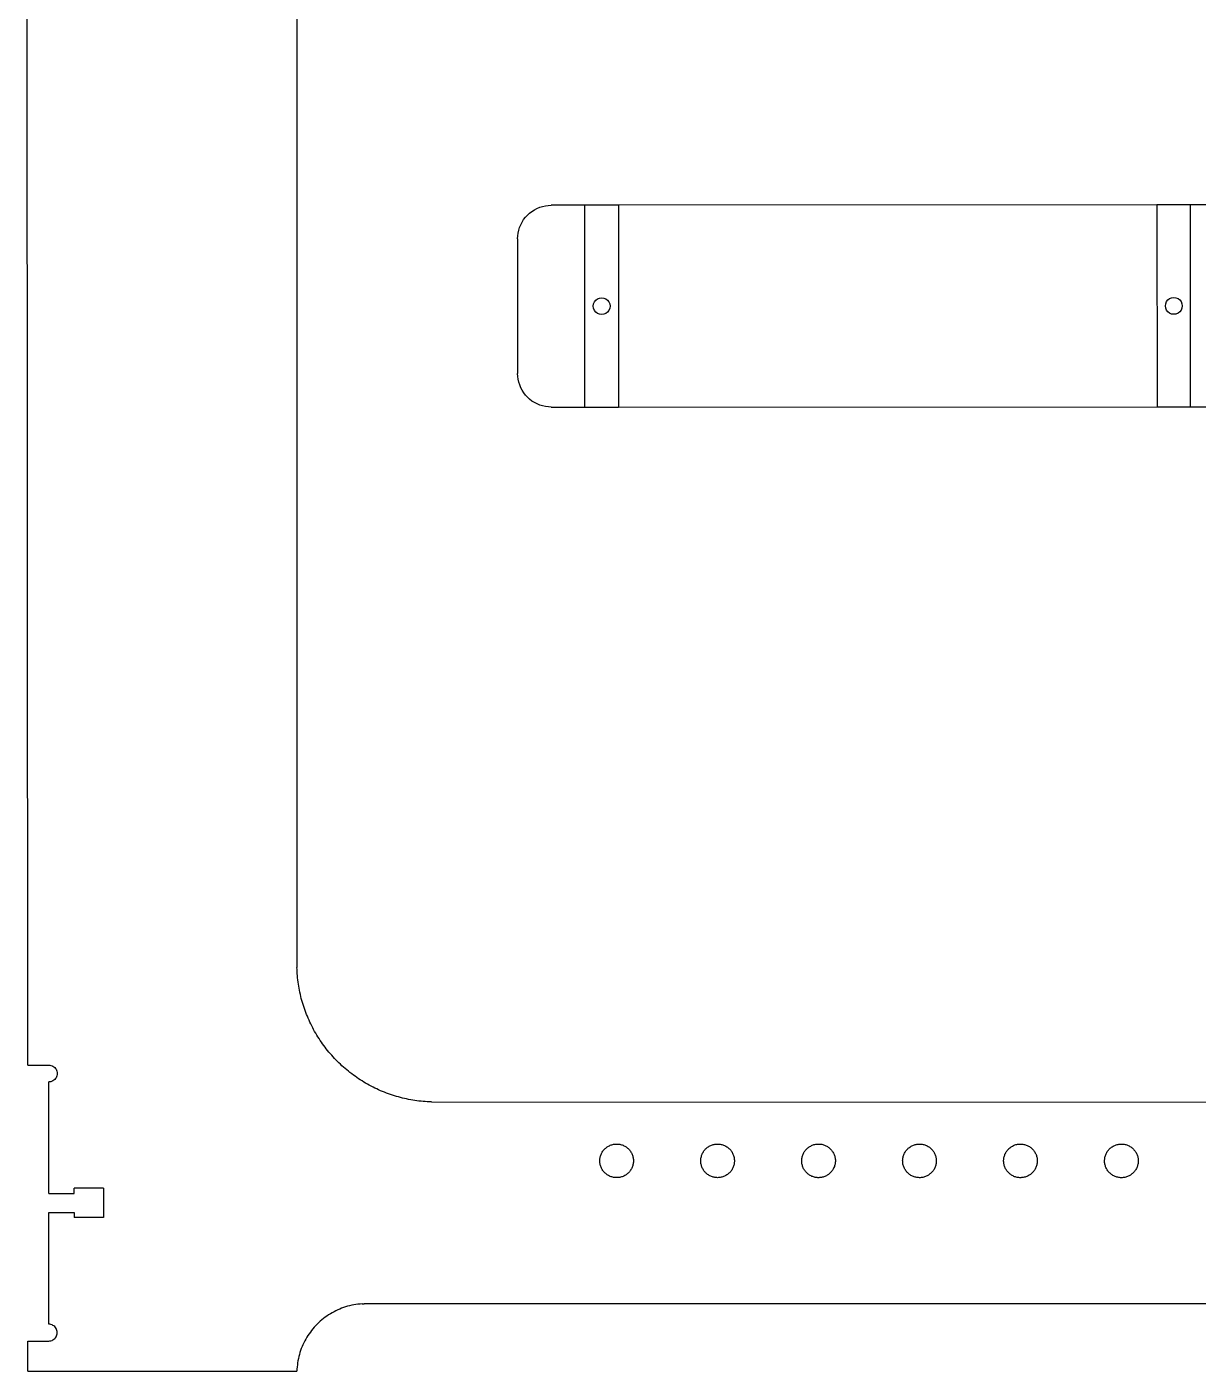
# Model space of a CAD drawing. Extents: x -73 to 73, y -45 to 45.
# Drawn here: x 3.27 to 20.67, y -44.81 to -24.83 of the extents above; entities that cross this region are included whole.
import ezdxf

# ---------------------------------------------------------------- set-up
doc = ezdxf.new("R2010")
doc.units = 0
doc.header["$MEASUREMENT"] = 0
doc.layers.get('0').update_dxf_attribs({"linetype": 'CONTINUOUS'})

msp = doc.modelspace()

# ---------------------------------------------------------------- linework, layer by layer
for p, q in [((7.284, -6.81), (7.281, -38.81)), ((3.282, -40.263), (3.27, -8.608)), ((10.773, -27.576), (10.81, -27.552)), ((10.81, -27.552), (10.848, -27.532)), ((10.848, -27.532), (10.889, -27.515)), ((10.889, -27.515), (10.93, -27.502)), ((10.93, -27.502), (10.973, -27.493)), ((10.973, -27.493), (11.016, -27.487)), ((11.016, -27.487), (11.06, -27.485)), ((11.559, -27.485), (11.06, -27.485)), ((11.56, -30.485), (11.559, -27.485)), ((12.059, -27.485), (11.559, -27.485)), ((20.059, -27.481), (12.059, -27.485)), ((12.059, -27.485), (12.06, -30.485)), ((20.059, -27.481), (20.06, -30.481)), ((20.559, -27.481), (20.059, -27.481)), ((28.559, -27.477), (20.559, -27.481)), ((20.56, -30.481), (20.559, -27.481)), ((10.606, -27.774), (10.627, -27.735)), ((10.627, -27.735), (10.65, -27.698)), ((10.65, -27.698), (10.677, -27.664)), ((10.677, -27.664), (10.706, -27.632)), ((10.706, -27.632), (10.738, -27.602)), ((10.738, -27.602), (10.773, -27.576)), ((10.56, -27.985), (10.562, -27.942)), ((10.562, -27.942), (10.567, -27.898)), ((10.567, -27.898), (10.577, -27.856)), ((10.577, -27.856), (10.59, -27.814)), ((10.59, -27.814), (10.606, -27.774)), ((10.56, -27.985), (10.561, -29.985)), ((11.684, -28.985), (11.689, -28.952)), ((11.689, -28.952), (11.701, -28.922)), ((11.701, -28.922), (11.721, -28.896)), ((11.721, -28.896), (11.747, -28.877)), ((11.747, -28.877), (11.777, -28.864)), ((11.777, -28.864), (11.809, -28.86)), ((11.809, -28.86), (11.842, -28.864)), ((11.842, -28.864), (11.872, -28.876)), ((11.872, -28.876), (11.898, -28.896)), ((11.898, -28.896), (11.918, -28.922)), ((11.918, -28.922), (11.93, -28.952)), ((11.93, -28.952), (11.934, -28.985)), ((20.184, -28.981), (20.189, -28.949)), ((20.189, -28.949), (20.201, -28.918)), ((20.201, -28.918), (20.221, -28.893)), ((20.221, -28.893), (20.247, -28.873)), ((20.247, -28.873), (20.277, -28.86)), ((20.277, -28.86), (20.309, -28.856)), ((20.309, -28.856), (20.342, -28.86)), ((20.342, -28.86), (20.372, -28.873)), ((20.372, -28.873), (20.398, -28.892)), ((20.398, -28.892), (20.418, -28.918)), ((20.418, -28.918), (20.43, -28.949)), ((20.43, -28.949), (20.434, -28.981)), ((11.689, -29.017), (11.684, -28.985)), ((11.701, -29.047), (11.689, -29.017)), ((11.721, -29.073), (11.701, -29.047)), ((11.747, -29.093), (11.721, -29.073)), ((11.777, -29.106), (11.747, -29.093)), ((11.809, -29.11), (11.777, -29.106)), ((11.842, -29.105), (11.809, -29.11)), ((11.872, -29.093), (11.842, -29.105)), ((11.898, -29.073), (11.872, -29.093)), ((11.918, -29.047), (11.898, -29.073)), ((11.93, -29.017), (11.918, -29.047)), ((11.934, -28.985), (11.93, -29.017)), ((20.189, -29.013), (20.184, -28.981)), ((20.201, -29.043), (20.189, -29.013)), ((20.221, -29.069), (20.201, -29.043)), ((20.247, -29.089), (20.221, -29.069)), ((20.277, -29.102), (20.247, -29.089)), ((20.309, -29.106), (20.277, -29.102)), ((20.342, -29.102), (20.309, -29.106)), ((20.372, -29.089), (20.342, -29.102)), ((20.398, -29.069), (20.372, -29.089)), ((20.418, -29.043), (20.398, -29.069)), ((20.43, -29.013), (20.418, -29.043)), ((20.434, -28.981), (20.43, -29.013)), ((10.563, -30.029), (10.561, -29.985)), ((10.568, -30.072), (10.563, -30.029)), ((10.578, -30.115), (10.568, -30.072)), ((10.591, -30.156), (10.578, -30.115)), ((10.608, -30.197), (10.591, -30.156)), ((10.628, -30.235), (10.608, -30.197)), ((10.651, -30.272), (10.628, -30.235)), ((10.678, -30.307), (10.651, -30.272)), ((10.707, -30.339), (10.678, -30.307)), ((10.739, -30.368), (10.707, -30.339)), ((10.774, -30.395), (10.739, -30.368)), ((10.811, -30.418), (10.774, -30.395)), ((10.85, -30.438), (10.811, -30.418)), ((10.89, -30.455), (10.85, -30.438)), ((10.931, -30.468), (10.89, -30.455)), ((10.974, -30.478), (10.931, -30.468)), ((11.017, -30.483), (10.974, -30.478)), ((11.061, -30.485), (11.017, -30.483)), ((11.061, -30.485), (11.56, -30.485)), ((11.56, -30.485), (12.06, -30.485)), ((12.06, -30.485), (20.06, -30.481)), ((20.06, -30.481), (20.56, -30.481)), ((20.56, -30.481), (28.56, -30.477)), ((7.283, -38.841), (7.281, -38.81)), ((7.284, -38.872), (7.283, -38.841)), ((7.286, -38.904), (7.284, -38.872)), ((7.289, -38.935), (7.286, -38.904)), ((7.292, -38.966), (7.289, -38.935)), ((7.295, -38.997), (7.292, -38.966)), ((7.299, -39.028), (7.295, -38.997)), ((7.304, -39.058), (7.299, -39.028)), ((7.308, -39.089), (7.304, -39.058)), ((7.314, -39.12), (7.308, -39.089)), ((7.32, -39.151), (7.314, -39.12)), ((7.326, -39.181), (7.32, -39.151)), ((7.333, -39.212), (7.326, -39.181)), ((7.34, -39.242), (7.333, -39.212)), ((7.347, -39.272), (7.34, -39.242)), ((7.356, -39.302), (7.347, -39.272)), ((7.364, -39.332), (7.356, -39.302)), ((7.373, -39.362), (7.364, -39.332)), ((7.383, -39.392), (7.373, -39.362)), ((7.392, -39.421), (7.383, -39.392)), ((7.403, -39.451), (7.392, -39.421)), ((7.414, -39.48), (7.403, -39.451)), ((7.425, -39.509), (7.414, -39.48)), ((7.437, -39.538), (7.425, -39.509)), ((7.449, -39.567), (7.437, -39.538)), ((7.461, -39.595), (7.449, -39.567)), ((7.474, -39.624), (7.461, -39.595)), ((7.488, -39.652), (7.474, -39.624)), ((7.501, -39.68), (7.488, -39.652)), ((7.516, -39.707), (7.501, -39.68)), ((7.53, -39.735), (7.516, -39.707)), ((7.545, -39.762), (7.53, -39.735)), ((7.561, -39.789), (7.545, -39.762)), ((7.577, -39.816), (7.561, -39.789)), ((7.593, -39.843), (7.577, -39.816)), ((7.61, -39.869), (7.593, -39.843)), ((7.627, -39.895), (7.61, -39.869)), ((7.645, -39.921), (7.627, -39.895)), ((7.662, -39.946), (7.645, -39.921)), ((7.681, -39.972), (7.662, -39.946)), ((7.699, -39.997), (7.681, -39.972)), ((7.718, -40.021), (7.699, -39.997)), ((7.738, -40.046), (7.718, -40.021)), ((7.758, -40.07), (7.738, -40.046)), ((7.778, -40.094), (7.758, -40.07)), ((7.798, -40.117), (7.778, -40.094)), ((7.819, -40.14), (7.798, -40.117)), ((7.84, -40.163), (7.819, -40.14)), ((3.282, -40.263), (3.595, -40.263)), ((3.595, -40.263), (3.611, -40.264)), ((3.611, -40.264), (3.627, -40.267)), ((3.627, -40.267), (3.643, -40.272)), ((3.643, -40.272), (3.657, -40.28)), ((3.657, -40.28), (3.671, -40.289)), ((3.671, -40.289), (3.683, -40.299)), ((3.683, -40.299), (3.694, -40.312)), ((3.694, -40.312), (3.703, -40.325)), ((3.703, -40.325), (3.71, -40.34)), ((3.71, -40.34), (3.716, -40.355)), ((7.862, -40.186), (7.84, -40.163)), ((7.884, -40.208), (7.862, -40.186)), ((7.906, -40.23), (7.884, -40.208)), ((7.928, -40.251), (7.906, -40.23)), ((7.951, -40.273), (7.928, -40.251)), ((7.974, -40.293), (7.951, -40.273)), ((7.998, -40.314), (7.974, -40.293)), ((8.022, -40.334), (7.998, -40.314)), ((8.046, -40.354), (8.022, -40.334)), ((3.611, -40.512), (3.595, -40.513)), ((3.595, -42.172), (3.595, -40.513)), ((3.627, -40.509), (3.611, -40.512)), ((3.643, -40.503), (3.627, -40.509)), ((3.657, -40.496), (3.643, -40.503)), ((3.671, -40.487), (3.657, -40.496)), ((3.683, -40.476), (3.671, -40.487)), ((3.694, -40.464), (3.683, -40.476)), ((3.703, -40.45), (3.694, -40.464)), ((3.71, -40.436), (3.703, -40.45)), ((3.716, -40.42), (3.71, -40.436)), ((3.716, -40.355), (3.719, -40.372)), ((3.719, -40.404), (3.716, -40.42)), ((3.719, -40.372), (3.72, -40.388)), ((3.72, -40.388), (3.719, -40.404)), ((8.07, -40.373), (8.046, -40.354)), ((8.095, -40.392), (8.07, -40.373)), ((8.12, -40.411), (8.095, -40.392)), ((8.145, -40.429), (8.12, -40.411)), ((8.171, -40.447), (8.145, -40.429)), ((8.196, -40.465), (8.171, -40.447)), ((8.223, -40.482), (8.196, -40.465)), ((8.249, -40.498), (8.223, -40.482)), ((8.275, -40.515), (8.249, -40.498)), ((8.302, -40.531), (8.275, -40.515)), ((8.329, -40.546), (8.302, -40.531)), ((8.357, -40.561), (8.329, -40.546)), ((8.384, -40.576), (8.357, -40.561)), ((8.412, -40.59), (8.384, -40.576)), ((8.44, -40.604), (8.412, -40.59)), ((8.468, -40.617), (8.44, -40.604)), ((8.496, -40.63), (8.468, -40.617)), ((8.525, -40.643), (8.496, -40.63)), ((8.554, -40.655), (8.525, -40.643)), ((8.582, -40.667), (8.554, -40.655)), ((8.611, -40.678), (8.582, -40.667)), ((8.641, -40.689), (8.611, -40.678)), ((8.67, -40.699), (8.641, -40.689)), ((8.7, -40.709), (8.67, -40.699)), ((8.729, -40.719), (8.7, -40.709)), ((8.759, -40.728), (8.729, -40.719)), ((8.789, -40.736), (8.759, -40.728)), ((8.819, -40.744), (8.789, -40.736)), ((8.85, -40.752), (8.819, -40.744)), ((8.88, -40.759), (8.85, -40.752)), ((8.91, -40.766), (8.88, -40.759)), ((8.941, -40.772), (8.91, -40.766)), ((8.972, -40.778), (8.941, -40.772)), ((9.002, -40.783), (8.972, -40.778)), ((9.033, -40.788), (9.002, -40.783)), ((9.064, -40.793), (9.033, -40.788)), ((9.095, -40.797), (9.064, -40.793)), ((9.126, -40.8), (9.095, -40.797)), ((9.157, -40.803), (9.126, -40.8)), ((9.188, -40.806), (9.157, -40.803)), ((9.219, -40.808), (9.188, -40.806)), ((9.25, -40.809), (9.219, -40.808)), ((9.281, -40.81), (9.25, -40.809)), ((9.281, -40.81), (27.031, -40.812)), ((11.818, -41.555), (11.825, -41.544)), ((11.825, -41.544), (11.833, -41.533)), ((11.833, -41.533), (11.841, -41.523)), ((11.841, -41.523), (11.85, -41.513)), ((11.85, -41.513), (11.859, -41.504)), ((11.859, -41.504), (11.869, -41.495)), ((11.869, -41.495), (11.879, -41.487)), ((11.879, -41.487), (11.89, -41.479)), ((11.89, -41.479), (11.901, -41.472)), ((11.901, -41.472), (11.912, -41.466)), ((11.912, -41.466), (11.924, -41.46)), ((11.924, -41.46), (11.936, -41.455)), ((11.936, -41.455), (11.948, -41.45)), ((11.948, -41.45), (11.96, -41.446)), ((11.96, -41.446), (11.973, -41.442)), ((11.973, -41.442), (11.986, -41.44)), ((11.986, -41.44), (11.999, -41.438)), ((11.999, -41.438), (12.012, -41.436)), ((12.012, -41.436), (12.025, -41.436)), ((12.025, -41.436), (12.038, -41.436)), ((12.038, -41.436), (12.051, -41.436)), ((12.051, -41.436), (12.064, -41.438)), ((12.064, -41.438), (12.077, -41.44)), ((12.077, -41.44), (12.09, -41.442)), ((12.09, -41.442), (12.102, -41.446)), ((12.102, -41.446), (12.115, -41.45)), ((12.115, -41.45), (12.127, -41.455)), ((12.127, -41.455), (12.139, -41.46)), ((12.139, -41.46), (12.151, -41.466)), ((12.151, -41.466), (12.162, -41.472)), ((12.162, -41.472), (12.173, -41.479)), ((12.173, -41.479), (12.183, -41.487)), ((12.183, -41.487), (12.194, -41.495)), ((12.194, -41.495), (12.203, -41.504)), ((12.203, -41.504), (12.213, -41.513)), ((12.213, -41.513), (12.221, -41.523)), ((12.221, -41.523), (12.23, -41.533)), ((12.23, -41.533), (12.237, -41.544)), ((12.237, -41.544), (12.244, -41.555)), ((13.322, -41.549), (13.329, -41.539)), ((13.329, -41.539), (13.337, -41.528)), ((13.337, -41.528), (13.345, -41.518)), ((13.345, -41.518), (13.354, -41.509)), ((13.354, -41.509), (13.364, -41.5)), ((13.364, -41.5), (13.374, -41.491)), ((13.374, -41.491), (13.384, -41.483)), ((13.384, -41.483), (13.395, -41.476)), ((13.395, -41.476), (13.406, -41.469)), ((13.406, -41.469), (13.418, -41.463)), ((13.418, -41.463), (13.43, -41.457)), ((13.43, -41.457), (13.442, -41.452)), ((13.442, -41.452), (13.454, -41.448)), ((13.454, -41.448), (13.467, -41.444)), ((13.467, -41.444), (13.479, -41.441)), ((13.479, -41.441), (13.492, -41.439)), ((13.492, -41.439), (13.505, -41.437)), ((13.505, -41.437), (13.518, -41.436)), ((13.518, -41.436), (13.531, -41.436)), ((13.531, -41.436), (13.544, -41.436)), ((13.544, -41.436), (13.557, -41.437)), ((13.557, -41.437), (13.57, -41.439)), ((13.57, -41.439), (13.583, -41.441)), ((13.583, -41.441), (13.596, -41.444)), ((13.596, -41.444), (13.609, -41.448)), ((13.609, -41.448), (13.621, -41.452)), ((13.621, -41.452), (13.633, -41.457)), ((13.633, -41.457), (13.645, -41.463)), ((13.645, -41.463), (13.656, -41.469)), ((13.656, -41.469), (13.667, -41.476)), ((13.667, -41.476), (13.678, -41.483)), ((13.678, -41.483), (13.689, -41.491)), ((13.689, -41.491), (13.699, -41.5)), ((13.699, -41.5), (13.708, -41.509)), ((13.708, -41.509), (13.717, -41.518)), ((13.717, -41.518), (13.726, -41.528)), ((13.726, -41.528), (13.734, -41.539)), ((13.734, -41.539), (13.741, -41.549)), ((14.82, -41.553), (14.827, -41.542)), ((14.827, -41.542), (14.835, -41.531)), ((14.835, -41.531), (14.843, -41.521)), ((14.843, -41.521), (14.852, -41.511)), ((14.852, -41.511), (14.861, -41.502)), ((14.861, -41.502), (14.871, -41.494)), ((14.871, -41.494), (14.881, -41.486)), ((14.881, -41.486), (14.892, -41.478)), ((14.892, -41.478), (14.903, -41.471)), ((14.903, -41.471), (14.915, -41.465)), ((14.915, -41.465), (14.926, -41.459)), ((14.926, -41.459), (14.938, -41.454)), ((14.938, -41.454), (14.951, -41.449)), ((14.951, -41.449), (14.963, -41.445)), ((14.963, -41.445), (14.976, -41.442)), ((14.976, -41.442), (14.989, -41.439)), ((14.989, -41.439), (15.002, -41.437)), ((15.002, -41.437), (15.015, -41.436)), ((15.015, -41.436), (15.028, -41.436)), ((15.028, -41.436), (15.041, -41.436)), ((15.041, -41.436), (15.054, -41.437)), ((15.054, -41.437), (15.067, -41.438)), ((15.067, -41.438), (15.08, -41.44)), ((15.08, -41.44), (15.093, -41.443)), ((15.093, -41.443), (15.105, -41.447)), ((15.105, -41.447), (15.118, -41.451)), ((15.118, -41.451), (15.13, -41.456)), ((15.13, -41.456), (15.142, -41.461)), ((15.142, -41.461), (15.153, -41.467)), ((15.153, -41.467), (15.164, -41.474)), ((15.164, -41.474), (15.175, -41.481)), ((15.175, -41.481), (15.186, -41.489)), ((15.186, -41.489), (15.196, -41.498)), ((15.196, -41.498), (15.205, -41.506)), ((15.205, -41.506), (15.215, -41.516)), ((15.215, -41.516), (15.223, -41.526)), ((15.223, -41.526), (15.231, -41.536)), ((15.231, -41.536), (15.239, -41.547)), ((15.239, -41.547), (15.246, -41.558)), ((16.316, -41.559), (16.322, -41.548)), ((16.322, -41.548), (16.33, -41.538)), ((16.33, -41.538), (16.338, -41.527)), ((16.338, -41.527), (16.347, -41.517)), ((16.347, -41.517), (16.356, -41.508)), ((16.356, -41.508), (16.365, -41.499)), ((16.365, -41.499), (16.375, -41.491)), ((16.375, -41.491), (16.386, -41.483)), ((16.386, -41.483), (16.396, -41.475)), ((16.396, -41.475), (16.408, -41.469)), ((16.408, -41.469), (16.419, -41.462)), ((16.419, -41.462), (16.431, -41.457)), ((16.431, -41.457), (16.443, -41.452)), ((16.443, -41.452), (16.455, -41.448)), ((16.455, -41.448), (16.468, -41.444)), ((16.468, -41.444), (16.481, -41.441)), ((16.481, -41.441), (16.494, -41.439)), ((16.494, -41.439), (16.507, -41.437)), ((16.507, -41.437), (16.52, -41.436)), ((16.52, -41.436), (16.533, -41.436)), ((16.533, -41.436), (16.546, -41.436)), ((16.546, -41.436), (16.559, -41.437)), ((16.559, -41.437), (16.572, -41.439)), ((16.572, -41.439), (16.585, -41.442)), ((16.585, -41.442), (16.597, -41.445)), ((16.597, -41.445), (16.61, -41.449)), ((16.61, -41.449), (16.622, -41.453)), ((16.622, -41.453), (16.634, -41.458)), ((16.634, -41.458), (16.646, -41.464)), ((16.646, -41.464), (16.658, -41.47)), ((16.658, -41.47), (16.669, -41.477)), ((16.669, -41.477), (16.679, -41.484)), ((16.679, -41.484), (16.69, -41.492)), ((16.69, -41.492), (16.7, -41.501)), ((16.7, -41.501), (16.709, -41.51)), ((16.709, -41.51), (16.718, -41.52)), ((16.718, -41.52), (16.727, -41.53)), ((16.727, -41.53), (16.734, -41.54)), ((16.734, -41.54), (16.742, -41.551)), ((17.82, -41.553), (17.827, -41.542)), ((17.827, -41.542), (17.835, -41.532)), ((17.835, -41.532), (17.843, -41.522)), ((17.843, -41.522), (17.852, -41.512)), ((17.852, -41.512), (17.861, -41.503)), ((17.861, -41.503), (17.871, -41.494)), ((17.871, -41.494), (17.881, -41.486)), ((17.881, -41.486), (17.892, -41.478)), ((17.892, -41.478), (17.903, -41.471)), ((17.903, -41.471), (17.914, -41.465)), ((17.914, -41.465), (17.926, -41.459)), ((17.926, -41.459), (17.938, -41.454)), ((17.938, -41.454), (17.95, -41.449)), ((17.95, -41.449), (17.963, -41.445)), ((17.963, -41.445), (17.975, -41.442)), ((17.975, -41.442), (17.988, -41.44)), ((17.988, -41.44), (18.001, -41.438)), ((18.001, -41.438), (18.014, -41.436)), ((18.014, -41.436), (18.027, -41.436)), ((18.027, -41.436), (18.04, -41.436)), ((18.04, -41.436), (18.054, -41.437)), ((18.054, -41.437), (18.067, -41.438)), ((18.067, -41.438), (18.079, -41.441)), ((18.079, -41.441), (18.092, -41.443)), ((18.092, -41.443), (18.105, -41.447)), ((18.105, -41.447), (18.117, -41.451)), ((18.117, -41.451), (18.129, -41.456)), ((18.129, -41.456), (18.141, -41.461)), ((18.141, -41.461), (18.153, -41.467)), ((18.153, -41.467), (18.164, -41.474)), ((18.164, -41.474), (18.175, -41.481)), ((18.175, -41.481), (18.186, -41.489)), ((18.186, -41.489), (18.196, -41.498)), ((18.196, -41.498), (18.205, -41.506)), ((18.205, -41.506), (18.214, -41.516)), ((18.214, -41.516), (18.223, -41.526)), ((18.223, -41.526), (18.231, -41.536)), ((18.231, -41.536), (18.239, -41.546)), ((18.239, -41.546), (18.246, -41.558)), ((19.315, -41.56), (19.322, -41.549)), ((19.322, -41.549), (19.33, -41.538)), ((19.33, -41.538), (19.338, -41.528)), ((19.338, -41.528), (19.346, -41.518)), ((19.346, -41.518), (19.355, -41.508)), ((19.355, -41.508), (19.365, -41.499)), ((19.365, -41.499), (19.375, -41.491)), ((19.375, -41.491), (19.385, -41.483)), ((19.385, -41.483), (19.396, -41.476)), ((19.396, -41.476), (19.407, -41.469)), ((19.407, -41.469), (19.419, -41.463)), ((19.419, -41.463), (19.431, -41.457)), ((19.431, -41.457), (19.443, -41.452)), ((19.443, -41.452), (19.455, -41.448)), ((19.455, -41.448), (19.468, -41.444)), ((19.468, -41.444), (19.481, -41.441)), ((19.481, -41.441), (19.493, -41.439)), ((19.493, -41.439), (19.506, -41.437)), ((19.506, -41.437), (19.52, -41.436)), ((19.52, -41.436), (19.533, -41.436)), ((19.533, -41.436), (19.546, -41.436)), ((19.546, -41.436), (19.559, -41.438)), ((19.559, -41.438), (19.572, -41.439)), ((19.572, -41.439), (19.585, -41.442)), ((19.585, -41.442), (19.597, -41.445)), ((19.597, -41.445), (19.61, -41.449)), ((19.61, -41.449), (19.622, -41.453)), ((19.622, -41.453), (19.634, -41.458)), ((19.634, -41.458), (19.646, -41.464)), ((19.646, -41.464), (19.657, -41.47)), ((19.657, -41.47), (19.669, -41.477)), ((19.669, -41.477), (19.679, -41.485)), ((19.679, -41.485), (19.69, -41.493)), ((19.69, -41.493), (19.7, -41.501)), ((19.7, -41.501), (19.709, -41.51)), ((19.709, -41.51), (19.718, -41.52)), ((19.718, -41.52), (19.726, -41.53)), ((19.726, -41.53), (19.734, -41.54)), ((19.734, -41.54), (19.742, -41.551)), ((11.781, -41.679), (11.782, -41.666)), ((11.781, -41.692), (11.781, -41.679)), ((11.782, -41.705), (11.781, -41.692)), ((11.782, -41.666), (11.783, -41.653)), ((11.783, -41.718), (11.782, -41.705)), ((11.783, -41.653), (11.785, -41.64)), ((11.785, -41.731), (11.783, -41.718)), ((11.785, -41.64), (11.788, -41.627)), ((11.788, -41.744), (11.785, -41.731)), ((11.788, -41.627), (11.792, -41.614)), ((11.792, -41.756), (11.788, -41.744)), ((11.792, -41.614), (11.796, -41.602)), ((11.796, -41.602), (11.8, -41.59)), ((11.8, -41.59), (11.806, -41.578)), ((11.806, -41.578), (11.812, -41.566)), ((11.812, -41.566), (11.818, -41.555)), ((12.244, -41.555), (12.251, -41.566)), ((12.251, -41.566), (12.257, -41.578)), ((12.257, -41.578), (12.262, -41.59)), ((12.262, -41.59), (12.267, -41.602)), ((12.267, -41.602), (12.271, -41.615)), ((12.271, -41.615), (12.274, -41.627)), ((12.274, -41.744), (12.271, -41.757)), ((12.274, -41.627), (12.277, -41.64)), ((12.277, -41.731), (12.274, -41.744)), ((12.277, -41.64), (12.279, -41.653)), ((12.279, -41.718), (12.277, -41.731)), ((12.279, -41.653), (12.28, -41.666)), ((12.28, -41.705), (12.279, -41.718)), ((12.28, -41.666), (12.281, -41.679)), ((12.281, -41.692), (12.28, -41.705)), ((12.281, -41.679), (12.281, -41.692)), ((13.281, -41.686), (13.282, -41.673)), ((13.282, -41.699), (13.281, -41.686)), ((13.282, -41.673), (13.283, -41.659)), ((13.283, -41.712), (13.282, -41.699)), ((13.283, -41.659), (13.284, -41.646)), ((13.284, -41.725), (13.283, -41.712)), ((13.284, -41.646), (13.287, -41.634)), ((13.287, -41.738), (13.284, -41.725)), ((13.287, -41.634), (13.29, -41.621)), ((13.29, -41.75), (13.287, -41.738)), ((13.29, -41.621), (13.294, -41.608)), ((13.294, -41.608), (13.298, -41.596)), ((13.298, -41.596), (13.303, -41.584)), ((13.303, -41.584), (13.309, -41.572)), ((13.309, -41.572), (13.315, -41.561)), ((13.315, -41.561), (13.322, -41.549)), ((13.741, -41.549), (13.748, -41.561)), ((13.748, -41.561), (13.754, -41.572)), ((13.754, -41.572), (13.76, -41.584)), ((13.76, -41.584), (13.765, -41.596)), ((13.765, -41.596), (13.769, -41.608)), ((13.769, -41.608), (13.773, -41.621)), ((13.773, -41.621), (13.776, -41.634)), ((13.776, -41.738), (13.773, -41.75)), ((13.776, -41.634), (13.778, -41.646)), ((13.778, -41.725), (13.776, -41.738)), ((13.778, -41.646), (13.78, -41.659)), ((13.78, -41.712), (13.778, -41.725)), ((13.78, -41.659), (13.781, -41.673)), ((13.781, -41.699), (13.78, -41.712)), ((13.781, -41.673), (13.781, -41.686)), ((13.781, -41.686), (13.781, -41.699)), ((14.781, -41.676), (14.782, -41.663)), ((14.781, -41.689), (14.781, -41.676)), ((14.782, -41.702), (14.781, -41.689)), ((14.782, -41.663), (14.784, -41.65)), ((14.783, -41.715), (14.782, -41.702)), ((14.785, -41.728), (14.783, -41.715)), ((14.784, -41.65), (14.786, -41.637)), ((14.788, -41.741), (14.785, -41.728)), ((14.786, -41.637), (14.789, -41.624)), ((14.791, -41.754), (14.788, -41.741)), ((14.789, -41.624), (14.792, -41.612)), ((14.792, -41.612), (14.797, -41.599)), ((14.797, -41.599), (14.801, -41.587)), ((14.801, -41.587), (14.807, -41.575)), ((14.807, -41.575), (14.813, -41.564)), ((14.813, -41.564), (14.82, -41.553)), ((15.246, -41.558), (15.252, -41.569)), ((15.252, -41.569), (15.258, -41.581)), ((15.258, -41.581), (15.263, -41.593)), ((15.263, -41.593), (15.268, -41.605)), ((15.268, -41.605), (15.272, -41.618)), ((15.274, -41.747), (15.27, -41.76)), ((15.272, -41.618), (15.275, -41.63)), ((15.277, -41.734), (15.274, -41.747)), ((15.275, -41.63), (15.278, -41.643)), ((15.279, -41.721), (15.277, -41.734)), ((15.278, -41.643), (15.279, -41.656)), ((15.279, -41.656), (15.281, -41.669)), ((15.28, -41.708), (15.279, -41.721)), ((15.281, -41.695), (15.28, -41.708)), ((15.281, -41.669), (15.281, -41.682)), ((15.281, -41.682), (15.281, -41.695)), ((16.281, -41.684), (16.282, -41.671)), ((16.282, -41.697), (16.281, -41.684)), ((16.282, -41.671), (16.283, -41.658)), ((16.282, -41.71), (16.282, -41.697)), ((16.284, -41.723), (16.282, -41.71)), ((16.283, -41.658), (16.285, -41.645)), ((16.286, -41.736), (16.284, -41.723)), ((16.285, -41.645), (16.287, -41.632)), ((16.289, -41.749), (16.286, -41.736)), ((16.287, -41.632), (16.29, -41.62)), ((16.29, -41.62), (16.294, -41.607)), ((16.294, -41.607), (16.298, -41.595)), ((16.298, -41.595), (16.304, -41.583)), ((16.304, -41.583), (16.309, -41.571)), ((16.309, -41.571), (16.316, -41.559)), ((16.742, -41.551), (16.749, -41.562)), ((16.749, -41.562), (16.755, -41.574)), ((16.755, -41.574), (16.76, -41.586)), ((16.76, -41.586), (16.765, -41.598)), ((16.765, -41.598), (16.769, -41.61)), ((16.769, -41.61), (16.773, -41.623)), ((16.775, -41.739), (16.772, -41.752)), ((16.773, -41.623), (16.776, -41.635)), ((16.778, -41.726), (16.775, -41.739)), ((16.776, -41.635), (16.778, -41.648)), ((16.778, -41.648), (16.78, -41.661)), ((16.78, -41.713), (16.778, -41.726)), ((16.78, -41.661), (16.781, -41.674)), ((16.781, -41.7), (16.78, -41.713)), ((16.781, -41.674), (16.781, -41.687)), ((16.781, -41.687), (16.781, -41.7)), ((17.781, -41.677), (17.782, -41.664)), ((17.781, -41.69), (17.781, -41.677)), ((17.782, -41.703), (17.781, -41.69)), ((17.782, -41.664), (17.784, -41.651)), ((17.783, -41.716), (17.782, -41.703)), ((17.785, -41.729), (17.783, -41.716)), ((17.784, -41.651), (17.786, -41.638)), ((17.788, -41.742), (17.785, -41.729)), ((17.786, -41.638), (17.789, -41.625)), ((17.791, -41.754), (17.788, -41.742)), ((17.789, -41.625), (17.792, -41.612)), ((17.792, -41.612), (17.797, -41.6)), ((17.797, -41.6), (17.801, -41.588)), ((17.801, -41.588), (17.807, -41.576)), ((17.807, -41.576), (17.813, -41.564)), ((17.813, -41.564), (17.82, -41.553)), ((18.246, -41.558), (18.252, -41.569)), ((18.252, -41.569), (18.258, -41.581)), ((18.258, -41.581), (18.263, -41.593)), ((18.263, -41.593), (18.268, -41.605)), ((18.268, -41.605), (18.272, -41.617)), ((18.274, -41.747), (18.27, -41.759)), ((18.272, -41.617), (18.275, -41.63)), ((18.277, -41.734), (18.274, -41.747)), ((18.275, -41.63), (18.278, -41.643)), ((18.279, -41.721), (18.277, -41.734)), ((18.278, -41.643), (18.279, -41.656)), ((18.279, -41.656), (18.281, -41.669)), ((18.28, -41.708), (18.279, -41.721)), ((18.281, -41.695), (18.28, -41.708)), ((18.281, -41.669), (18.281, -41.682)), ((18.281, -41.682), (18.281, -41.695)), ((19.281, -41.685), (19.282, -41.672)), ((19.282, -41.698), (19.281, -41.685)), ((19.282, -41.672), (19.283, -41.659)), ((19.282, -41.711), (19.282, -41.698)), ((19.284, -41.724), (19.282, -41.711)), ((19.283, -41.659), (19.285, -41.646)), ((19.286, -41.737), (19.284, -41.724)), ((19.285, -41.646), (19.287, -41.633)), ((19.289, -41.749), (19.286, -41.737)), ((19.287, -41.633), (19.29, -41.62)), ((19.29, -41.62), (19.294, -41.607)), ((19.294, -41.607), (19.298, -41.595)), ((19.298, -41.595), (19.303, -41.583)), ((19.303, -41.583), (19.309, -41.571)), ((19.309, -41.571), (19.315, -41.56)), ((19.742, -41.551), (19.748, -41.562)), ((19.748, -41.562), (19.755, -41.574)), ((19.755, -41.574), (19.76, -41.586)), ((19.76, -41.586), (19.765, -41.598)), ((19.765, -41.598), (19.769, -41.61)), ((19.769, -41.61), (19.773, -41.623)), ((19.776, -41.739), (19.772, -41.752)), ((19.773, -41.623), (19.776, -41.635)), ((19.776, -41.635), (19.778, -41.648)), ((19.778, -41.726), (19.776, -41.739)), ((19.778, -41.648), (19.78, -41.661)), ((19.78, -41.713), (19.778, -41.726)), ((19.78, -41.661), (19.781, -41.674)), ((19.781, -41.7), (19.78, -41.713)), ((19.781, -41.674), (19.781, -41.687)), ((19.781, -41.687), (19.781, -41.7)), ((11.796, -41.769), (11.792, -41.756)), ((11.8, -41.781), (11.796, -41.769)), ((11.806, -41.793), (11.8, -41.781)), ((11.812, -41.805), (11.806, -41.793)), ((11.818, -41.816), (11.812, -41.805)), ((11.825, -41.827), (11.818, -41.816)), ((11.833, -41.838), (11.825, -41.827)), ((11.841, -41.848), (11.833, -41.838)), ((11.85, -41.858), (11.841, -41.848)), ((11.859, -41.867), (11.85, -41.858)), ((11.869, -41.876), (11.859, -41.867)), ((11.879, -41.884), (11.869, -41.876)), ((11.89, -41.892), (11.879, -41.884)), ((11.901, -41.899), (11.89, -41.892)), ((11.912, -41.905), (11.901, -41.899)), ((11.924, -41.911), (11.912, -41.905)), ((11.936, -41.916), (11.924, -41.911)), ((11.948, -41.921), (11.936, -41.916)), ((11.96, -41.925), (11.948, -41.921)), ((11.973, -41.929), (11.96, -41.925)), ((11.986, -41.931), (11.973, -41.929)), ((11.999, -41.933), (11.986, -41.931)), ((12.012, -41.935), (11.999, -41.933)), ((12.025, -41.935), (12.012, -41.935)), ((12.038, -41.935), (12.025, -41.935)), ((12.051, -41.935), (12.038, -41.935)), ((12.064, -41.933), (12.051, -41.935)), ((12.077, -41.931), (12.064, -41.933)), ((12.09, -41.929), (12.077, -41.931)), ((12.102, -41.925), (12.09, -41.929)), ((12.115, -41.921), (12.102, -41.925)), ((12.127, -41.916), (12.115, -41.921)), ((12.139, -41.911), (12.127, -41.916)), ((12.151, -41.905), (12.139, -41.911)), ((12.162, -41.899), (12.151, -41.905)), ((12.173, -41.892), (12.162, -41.899)), ((12.183, -41.884), (12.173, -41.892)), ((12.194, -41.876), (12.183, -41.884)), ((12.203, -41.867), (12.194, -41.876)), ((12.213, -41.858), (12.203, -41.867)), ((12.221, -41.848), (12.213, -41.858)), ((12.23, -41.838), (12.221, -41.848)), ((12.237, -41.827), (12.23, -41.838)), ((12.244, -41.816), (12.237, -41.827)), ((12.251, -41.805), (12.244, -41.816)), ((12.257, -41.793), (12.251, -41.805)), ((12.262, -41.781), (12.257, -41.793)), ((12.267, -41.769), (12.262, -41.781)), ((12.271, -41.757), (12.267, -41.769)), ((13.294, -41.763), (13.29, -41.75)), ((13.298, -41.775), (13.294, -41.763)), ((13.303, -41.787), (13.298, -41.775)), ((13.309, -41.799), (13.303, -41.787)), ((13.315, -41.811), (13.309, -41.799)), ((13.322, -41.822), (13.315, -41.811)), ((13.329, -41.833), (13.322, -41.822)), ((13.337, -41.843), (13.329, -41.833)), ((13.345, -41.853), (13.337, -41.843)), ((13.354, -41.862), (13.345, -41.853)), ((13.364, -41.871), (13.354, -41.862)), ((13.374, -41.88), (13.364, -41.871)), ((13.384, -41.888), (13.374, -41.88)), ((13.395, -41.895), (13.384, -41.888)), ((13.406, -41.902), (13.395, -41.895)), ((13.418, -41.908), (13.406, -41.902)), ((13.43, -41.914), (13.418, -41.908)), ((13.442, -41.919), (13.43, -41.914)), ((13.454, -41.923), (13.442, -41.919)), ((13.467, -41.927), (13.454, -41.923)), ((13.479, -41.93), (13.467, -41.927)), ((13.492, -41.933), (13.479, -41.93)), ((13.505, -41.934), (13.492, -41.933)), ((13.518, -41.935), (13.505, -41.934)), ((13.531, -41.936), (13.518, -41.935)), ((13.544, -41.935), (13.531, -41.936)), ((13.557, -41.934), (13.544, -41.935)), ((13.57, -41.933), (13.557, -41.934)), ((13.583, -41.93), (13.57, -41.933)), ((13.596, -41.927), (13.583, -41.93)), ((13.609, -41.923), (13.596, -41.927)), ((13.621, -41.919), (13.609, -41.923)), ((13.633, -41.914), (13.621, -41.919)), ((13.645, -41.908), (13.633, -41.914)), ((13.656, -41.902), (13.645, -41.908)), ((13.667, -41.895), (13.656, -41.902)), ((13.678, -41.888), (13.667, -41.895)), ((13.689, -41.88), (13.678, -41.888)), ((13.699, -41.871), (13.689, -41.88)), ((13.708, -41.862), (13.699, -41.871)), ((13.717, -41.853), (13.708, -41.862)), ((13.726, -41.843), (13.717, -41.853)), ((13.734, -41.833), (13.726, -41.843)), ((13.741, -41.822), (13.734, -41.833)), ((13.748, -41.811), (13.741, -41.822)), ((13.754, -41.799), (13.748, -41.811)), ((13.76, -41.787), (13.754, -41.799)), ((13.765, -41.775), (13.76, -41.787)), ((13.769, -41.763), (13.765, -41.775)), ((13.773, -41.75), (13.769, -41.763)), ((14.795, -41.766), (14.791, -41.754)), ((14.799, -41.779), (14.795, -41.766)), ((14.804, -41.791), (14.799, -41.779)), ((14.81, -41.802), (14.804, -41.791)), ((14.817, -41.814), (14.81, -41.802)), ((14.824, -41.825), (14.817, -41.814)), ((14.831, -41.836), (14.824, -41.825)), ((14.839, -41.846), (14.831, -41.836)), ((14.848, -41.856), (14.839, -41.846)), ((14.857, -41.865), (14.848, -41.856)), ((14.867, -41.874), (14.857, -41.865)), ((14.877, -41.882), (14.867, -41.874)), ((14.887, -41.89), (14.877, -41.882)), ((14.898, -41.897), (14.887, -41.89)), ((14.909, -41.904), (14.898, -41.897)), ((14.921, -41.91), (14.909, -41.904)), ((14.933, -41.916), (14.921, -41.91)), ((14.945, -41.92), (14.933, -41.916)), ((14.957, -41.925), (14.945, -41.92)), ((14.97, -41.928), (14.957, -41.925)), ((14.983, -41.931), (14.97, -41.928)), ((14.996, -41.933), (14.983, -41.931)), ((15.009, -41.935), (14.996, -41.933)), ((15.022, -41.936), (15.009, -41.935)), ((15.035, -41.936), (15.022, -41.936)), ((15.048, -41.935), (15.035, -41.936)), ((15.061, -41.934), (15.048, -41.935)), ((15.074, -41.932), (15.061, -41.934)), ((15.087, -41.929), (15.074, -41.932)), ((15.099, -41.926), (15.087, -41.929)), ((15.112, -41.922), (15.099, -41.926)), ((15.124, -41.918), (15.112, -41.922)), ((15.136, -41.913), (15.124, -41.918)), ((15.148, -41.907), (15.136, -41.913)), ((15.159, -41.9), (15.148, -41.907)), ((15.17, -41.893), (15.159, -41.9)), ((15.181, -41.886), (15.17, -41.893)), ((15.191, -41.878), (15.181, -41.886)), ((15.201, -41.869), (15.191, -41.878)), ((15.211, -41.86), (15.201, -41.869)), ((15.219, -41.85), (15.211, -41.86)), ((15.228, -41.84), (15.219, -41.85)), ((15.236, -41.83), (15.228, -41.84)), ((15.243, -41.819), (15.236, -41.83)), ((15.25, -41.808), (15.243, -41.819)), ((15.256, -41.796), (15.25, -41.808)), ((15.261, -41.784), (15.256, -41.796)), ((15.266, -41.772), (15.261, -41.784)), ((15.27, -41.76), (15.266, -41.772)), ((16.293, -41.762), (16.289, -41.749)), ((16.297, -41.774), (16.293, -41.762)), ((16.302, -41.786), (16.297, -41.774)), ((16.308, -41.798), (16.302, -41.786)), ((16.314, -41.809), (16.308, -41.798)), ((16.321, -41.821), (16.314, -41.809)), ((16.328, -41.832), (16.321, -41.821)), ((16.336, -41.842), (16.328, -41.832)), ((16.344, -41.852), (16.336, -41.842)), ((16.353, -41.861), (16.344, -41.852)), ((16.363, -41.871), (16.353, -41.861)), ((16.373, -41.879), (16.363, -41.871)), ((16.383, -41.887), (16.373, -41.879)), ((16.394, -41.895), (16.383, -41.887)), ((16.405, -41.902), (16.394, -41.895)), ((16.416, -41.908), (16.405, -41.902)), ((16.428, -41.914), (16.416, -41.908)), ((16.44, -41.919), (16.428, -41.914)), ((16.453, -41.923), (16.44, -41.919)), ((16.465, -41.927), (16.453, -41.923)), ((16.478, -41.93), (16.465, -41.927)), ((16.491, -41.932), (16.478, -41.93)), ((16.504, -41.934), (16.491, -41.932)), ((16.517, -41.935), (16.504, -41.934)), ((16.53, -41.936), (16.517, -41.935)), ((16.543, -41.936), (16.53, -41.936)), ((16.556, -41.935), (16.543, -41.936)), ((16.569, -41.933), (16.556, -41.935)), ((16.582, -41.931), (16.569, -41.933)), ((16.594, -41.928), (16.582, -41.931)), ((16.607, -41.924), (16.594, -41.928)), ((16.619, -41.92), (16.607, -41.924)), ((16.632, -41.915), (16.619, -41.92)), ((16.643, -41.909), (16.632, -41.915)), ((16.655, -41.903), (16.643, -41.909)), ((16.666, -41.896), (16.655, -41.903)), ((16.677, -41.889), (16.666, -41.896)), ((16.687, -41.881), (16.677, -41.889)), ((16.697, -41.873), (16.687, -41.881)), ((16.707, -41.864), (16.697, -41.873)), ((16.716, -41.854), (16.707, -41.864)), ((16.725, -41.844), (16.716, -41.854)), ((16.733, -41.834), (16.725, -41.844)), ((16.74, -41.823), (16.733, -41.834)), ((16.747, -41.812), (16.74, -41.823)), ((16.753, -41.801), (16.747, -41.812)), ((16.759, -41.789), (16.753, -41.801)), ((16.764, -41.777), (16.759, -41.789)), ((16.769, -41.765), (16.764, -41.777)), ((16.772, -41.752), (16.769, -41.765)), ((17.795, -41.767), (17.791, -41.754)), ((17.799, -41.779), (17.795, -41.767)), ((17.804, -41.791), (17.799, -41.779)), ((17.81, -41.803), (17.804, -41.791)), ((17.817, -41.814), (17.81, -41.803)), ((17.824, -41.825), (17.817, -41.814)), ((17.831, -41.836), (17.824, -41.825)), ((17.839, -41.846), (17.831, -41.836)), ((17.848, -41.856), (17.839, -41.846)), ((17.857, -41.865), (17.848, -41.856)), ((17.867, -41.874), (17.857, -41.865)), ((17.877, -41.883), (17.867, -41.874)), ((17.887, -41.89), (17.877, -41.883)), ((17.898, -41.898), (17.887, -41.89)), ((17.91, -41.904), (17.898, -41.898)), ((17.921, -41.91), (17.91, -41.904)), ((17.933, -41.916), (17.921, -41.91)), ((17.945, -41.921), (17.933, -41.916)), ((17.958, -41.925), (17.945, -41.921)), ((17.97, -41.928), (17.958, -41.925)), ((17.983, -41.931), (17.97, -41.928)), ((17.996, -41.933), (17.983, -41.931)), ((18.009, -41.935), (17.996, -41.933)), ((18.022, -41.936), (18.009, -41.935)), ((18.035, -41.936), (18.022, -41.936)), ((18.048, -41.935), (18.035, -41.936)), ((18.061, -41.934), (18.048, -41.935)), ((18.074, -41.932), (18.061, -41.934)), ((18.087, -41.93), (18.074, -41.932)), ((18.1, -41.926), (18.087, -41.93)), ((18.112, -41.922), (18.1, -41.926)), ((18.124, -41.918), (18.112, -41.922)), ((18.137, -41.913), (18.124, -41.918)), ((18.148, -41.907), (18.137, -41.913)), ((18.16, -41.9), (18.148, -41.907)), ((18.171, -41.893), (18.16, -41.9)), ((18.181, -41.886), (18.171, -41.893)), ((18.192, -41.878), (18.181, -41.886)), ((18.201, -41.869), (18.192, -41.878)), ((18.211, -41.86), (18.201, -41.869)), ((18.22, -41.85), (18.211, -41.86)), ((18.228, -41.84), (18.22, -41.85)), ((18.236, -41.83), (18.228, -41.84)), ((18.243, -41.819), (18.236, -41.83)), ((18.25, -41.808), (18.243, -41.819)), ((18.256, -41.796), (18.25, -41.808)), ((18.261, -41.784), (18.256, -41.796)), ((18.266, -41.772), (18.261, -41.784)), ((18.27, -41.759), (18.266, -41.772)), ((19.293, -41.762), (19.289, -41.749)), ((19.297, -41.774), (19.293, -41.762)), ((19.302, -41.786), (19.297, -41.774)), ((19.308, -41.798), (19.302, -41.786)), ((19.314, -41.81), (19.308, -41.798)), ((19.321, -41.821), (19.314, -41.81)), ((19.328, -41.832), (19.321, -41.821)), ((19.336, -41.842), (19.328, -41.832)), ((19.345, -41.852), (19.336, -41.842)), ((19.354, -41.862), (19.345, -41.852)), ((19.363, -41.871), (19.354, -41.862)), ((19.373, -41.879), (19.363, -41.871)), ((19.383, -41.887), (19.373, -41.879)), ((19.394, -41.895), (19.383, -41.887)), ((19.405, -41.902), (19.394, -41.895)), ((19.417, -41.908), (19.405, -41.902)), ((19.428, -41.914), (19.417, -41.908)), ((19.44, -41.919), (19.428, -41.914)), ((19.453, -41.923), (19.44, -41.919)), ((19.465, -41.927), (19.453, -41.923)), ((19.478, -41.93), (19.465, -41.927)), ((19.491, -41.933), (19.478, -41.93)), ((19.504, -41.934), (19.491, -41.933)), ((19.517, -41.936), (19.504, -41.934)), ((19.53, -41.936), (19.517, -41.936)), ((19.543, -41.936), (19.53, -41.936)), ((19.556, -41.935), (19.543, -41.936)), ((19.569, -41.933), (19.556, -41.935)), ((19.582, -41.931), (19.569, -41.933)), ((19.595, -41.928), (19.582, -41.931)), ((19.607, -41.924), (19.595, -41.928)), ((19.62, -41.92), (19.607, -41.924)), ((19.632, -41.915), (19.62, -41.92)), ((19.644, -41.909), (19.632, -41.915)), ((19.655, -41.903), (19.644, -41.909)), ((19.666, -41.896), (19.655, -41.903)), ((19.677, -41.889), (19.666, -41.896)), ((19.688, -41.881), (19.677, -41.889)), ((19.698, -41.873), (19.688, -41.881)), ((19.707, -41.864), (19.698, -41.873)), ((19.716, -41.854), (19.707, -41.864)), ((19.725, -41.844), (19.716, -41.854)), ((19.733, -41.834), (19.725, -41.844)), ((19.74, -41.823), (19.733, -41.834)), ((19.747, -41.812), (19.74, -41.823)), ((19.753, -41.801), (19.747, -41.812)), ((19.759, -41.789), (19.753, -41.801)), ((19.764, -41.777), (19.759, -41.789)), ((19.769, -41.765), (19.764, -41.777)), ((19.772, -41.752), (19.769, -41.765)), ((3.97, -42.172), (3.97, -42.091)), ((4.407, -42.091), (3.97, -42.091)), ((4.407, -42.091), (4.407, -42.529)), ((3.595, -42.172), (3.97, -42.172)), ((3.595, -42.453), (3.97, -42.453)), ((3.595, -44.113), (3.595, -42.453)), ((3.97, -42.453), (3.97, -42.529)), ((4.407, -42.529), (3.97, -42.529)), ((7.805, -43.942), (7.778, -43.958)), ((7.833, -43.927), (7.805, -43.942)), ((7.86, -43.913), (7.833, -43.927)), ((7.889, -43.9), (7.86, -43.913)), ((7.917, -43.888), (7.889, -43.9)), ((7.946, -43.876), (7.917, -43.888)), ((7.976, -43.866), (7.946, -43.876)), ((8.005, -43.856), (7.976, -43.866)), ((8.035, -43.847), (8.005, -43.856)), ((8.065, -43.839), (8.035, -43.847)), ((8.096, -43.832), (8.065, -43.839)), ((8.126, -43.826), (8.096, -43.832)), ((8.157, -43.821), (8.126, -43.826)), ((8.188, -43.817), (8.157, -43.821)), ((8.219, -43.814), (8.188, -43.817)), ((8.25, -43.812), (8.219, -43.814)), ((8.25, -43.812), (8.281, -43.81)), ((23.28, -43.811), (8.281, -43.81)), ((3.611, -44.114), (3.595, -44.113)), ((3.627, -44.117), (3.611, -44.114)), ((3.643, -44.122), (3.627, -44.117)), ((3.657, -44.13), (3.643, -44.122)), ((3.671, -44.139), (3.657, -44.13)), ((3.683, -44.149), (3.671, -44.139)), ((7.561, -44.134), (7.54, -44.157)), ((7.582, -44.111), (7.561, -44.134)), ((7.605, -44.09), (7.582, -44.111)), ((7.628, -44.069), (7.605, -44.09)), ((7.651, -44.048), (7.628, -44.069)), ((7.676, -44.029), (7.651, -44.048)), ((7.7, -44.01), (7.676, -44.029)), ((7.726, -43.992), (7.7, -44.01)), ((7.752, -43.974), (7.726, -43.992)), ((7.778, -43.958), (7.752, -43.974)), ((3.657, -44.346), (3.671, -44.337)), ((3.671, -44.337), (3.683, -44.326)), ((3.694, -44.162), (3.683, -44.149)), ((3.683, -44.326), (3.694, -44.314)), ((3.703, -44.175), (3.694, -44.162)), ((3.694, -44.314), (3.703, -44.3)), ((3.71, -44.19), (3.703, -44.175)), ((3.703, -44.3), (3.71, -44.286)), ((3.715, -44.205), (3.71, -44.19)), ((3.71, -44.286), (3.715, -44.27)), ((3.719, -44.222), (3.715, -44.205)), ((3.715, -44.27), (3.719, -44.254)), ((3.72, -44.238), (3.719, -44.222)), ((3.719, -44.254), (3.72, -44.238)), ((7.413, -44.334), (7.398, -44.362)), ((7.429, -44.307), (7.413, -44.334)), ((7.445, -44.281), (7.429, -44.307)), ((7.463, -44.255), (7.445, -44.281)), ((7.481, -44.229), (7.463, -44.255)), ((7.5, -44.205), (7.481, -44.229)), ((7.519, -44.18), (7.5, -44.205)), ((7.54, -44.157), (7.519, -44.18)), ((3.282, -44.81), (3.282, -44.363)), ((3.282, -44.363), (3.595, -44.363)), ((3.595, -44.363), (3.611, -44.362)), ((3.611, -44.362), (3.627, -44.359)), ((3.627, -44.359), (3.643, -44.353)), ((3.643, -44.353), (3.657, -44.346)), ((7.327, -44.534), (7.318, -44.564)), ((7.337, -44.505), (7.327, -44.534)), ((7.347, -44.475), (7.337, -44.505)), ((7.359, -44.446), (7.347, -44.475)), ((7.371, -44.418), (7.359, -44.446)), ((7.384, -44.389), (7.371, -44.418)), ((7.398, -44.362), (7.384, -44.389)), ((7.288, -44.717), (7.285, -44.748)), ((7.292, -44.686), (7.288, -44.717)), ((7.297, -44.655), (7.292, -44.686)), ((7.303, -44.625), (7.297, -44.655)), ((7.31, -44.594), (7.303, -44.625)), ((7.318, -44.564), (7.31, -44.594)), ((3.282, -44.81), (7.281, -44.81)), ((7.282, -44.779), (7.281, -44.81)), ((7.285, -44.748), (7.282, -44.779))]:
    msp.add_line(p, q)

doc.saveas('drawing.dxf')
